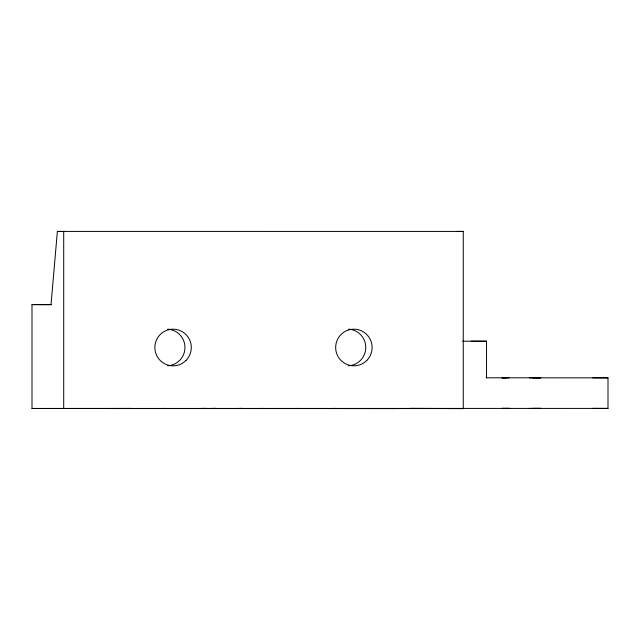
<?xml version="1.0" encoding="UTF-8"?>
<svg xmlns="http://www.w3.org/2000/svg" width="640" height="640" viewBox="0 0 640 640"><rect width="100%" height="100%" fill="white"/><g stroke="black" fill="none" stroke-linecap="round" stroke-linejoin="round"><path stroke-width="0.96" d="M456.92 231.4L463.256 231.424L463.256 408.584L32 408.464L32 304.608L51.64 304.608M63.712 408.6L63.712 231.448L57.368 231.416L51.024 304.696L32 304.608M486.48 377.872L486.48 341.216L471.264 341.152M131.488 408.448L608 408.408L608 377.864L592.776 377.8M128.808 408.456L127.216 408.456L130.848 408.464M164.616 408.464L166.208 408.456L162.576 408.448M202.968 408.448L200.136 408.456L207.032 408.416M204.992 408.408L203.4 408.416L204.592 408.416M240.792 408.416L242.392 408.416L238.76 408.408M222.752 408.488L221.16 408.496L224.784 408.496M258.552 408.496L260.152 408.488L258.96 408.488M260.584 408.456L263.416 408.448L256.52 408.488M298.936 408.448L297.344 408.448L300.968 408.456M334.736 408.456L336.328 408.448L332.704 408.44M57.368 231.416L463.256 231.424M462.576 341.216L486.48 341.216M509.088 377.84L501.96 377.832L506.216 377.832M529.368 377.824L540.848 377.832L532.88 377.84M486.2 377.8L608 377.864M131.544 408.392L32 408.464M509.088 408.384L501.96 408.376L509.928 408.368M529.368 408.368L540.848 408.376L532.88 408.384M592.776 408.344L608 408.408M410.504 408.352L463.256 408.584M387.44 408.52L396.16 408.56L109.408 408.536L118.128 408.568M211.632 408.36L216.136 408.376M167.68 329.176A18.328 18.224 -89.7 0 1 184.96 347.48A18.328 18.224 -89.7 0 1 167.68 365.784M348.504 329.168A18.328 18.224 -89.7 0 1 365.776 347.472A18.328 18.224 -89.7 0 1 348.504 365.776M185.968 360.464A18.328 18.224 -89.7 0 0 177.792 329.808A18.328 18.224 -89.7 0 0 155.472 352.256A18.328 18.224 -89.7 0 0 185.968 360.464M366.784 360.456A18.328 18.224 -89.7 0 0 358.616 329.8A18.328 18.224 -89.7 0 0 336.288 352.24A18.328 18.224 -89.7 0 0 366.784 360.456"/></g></svg>
